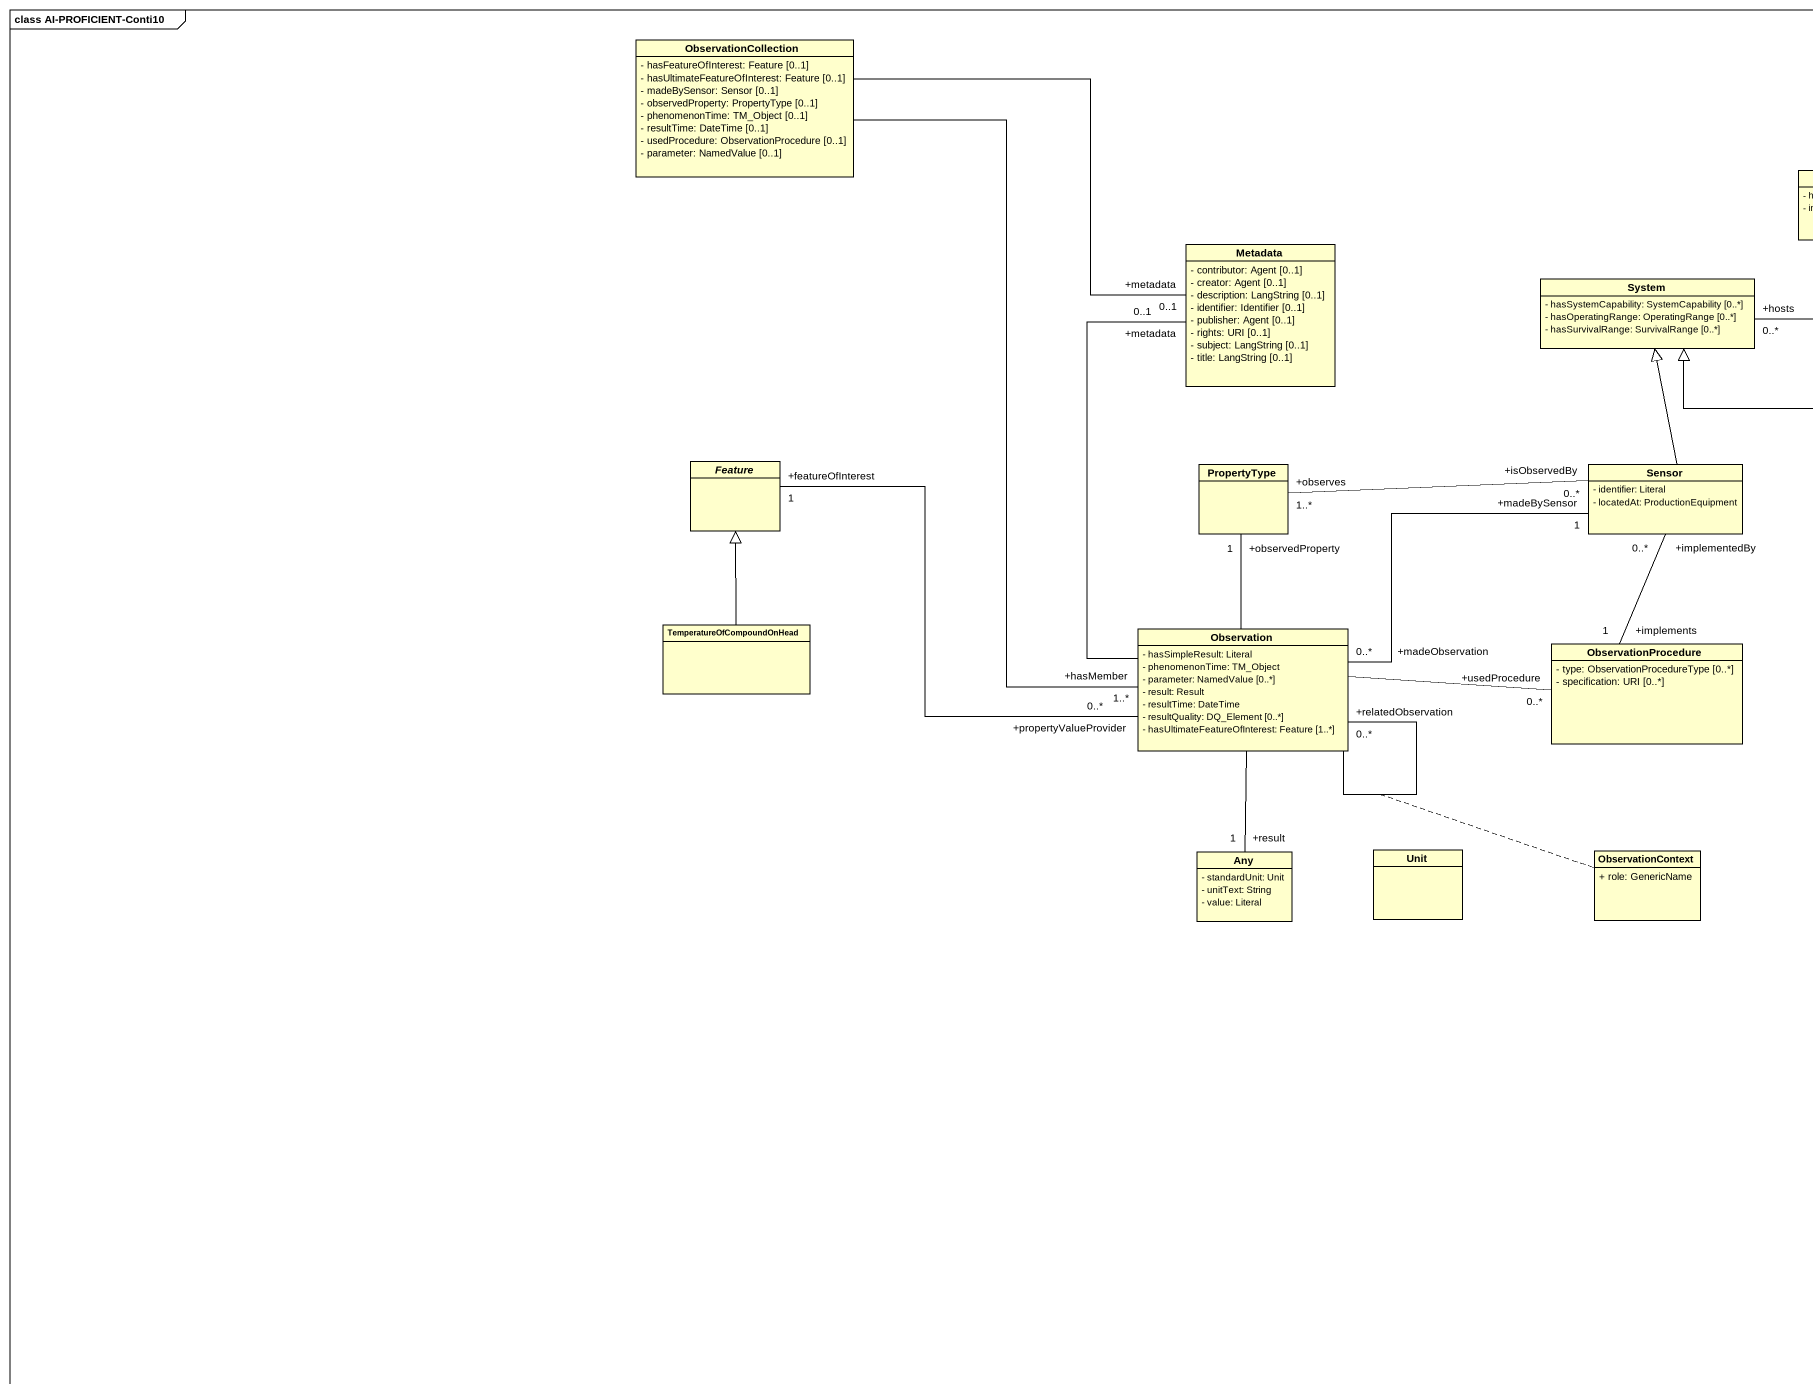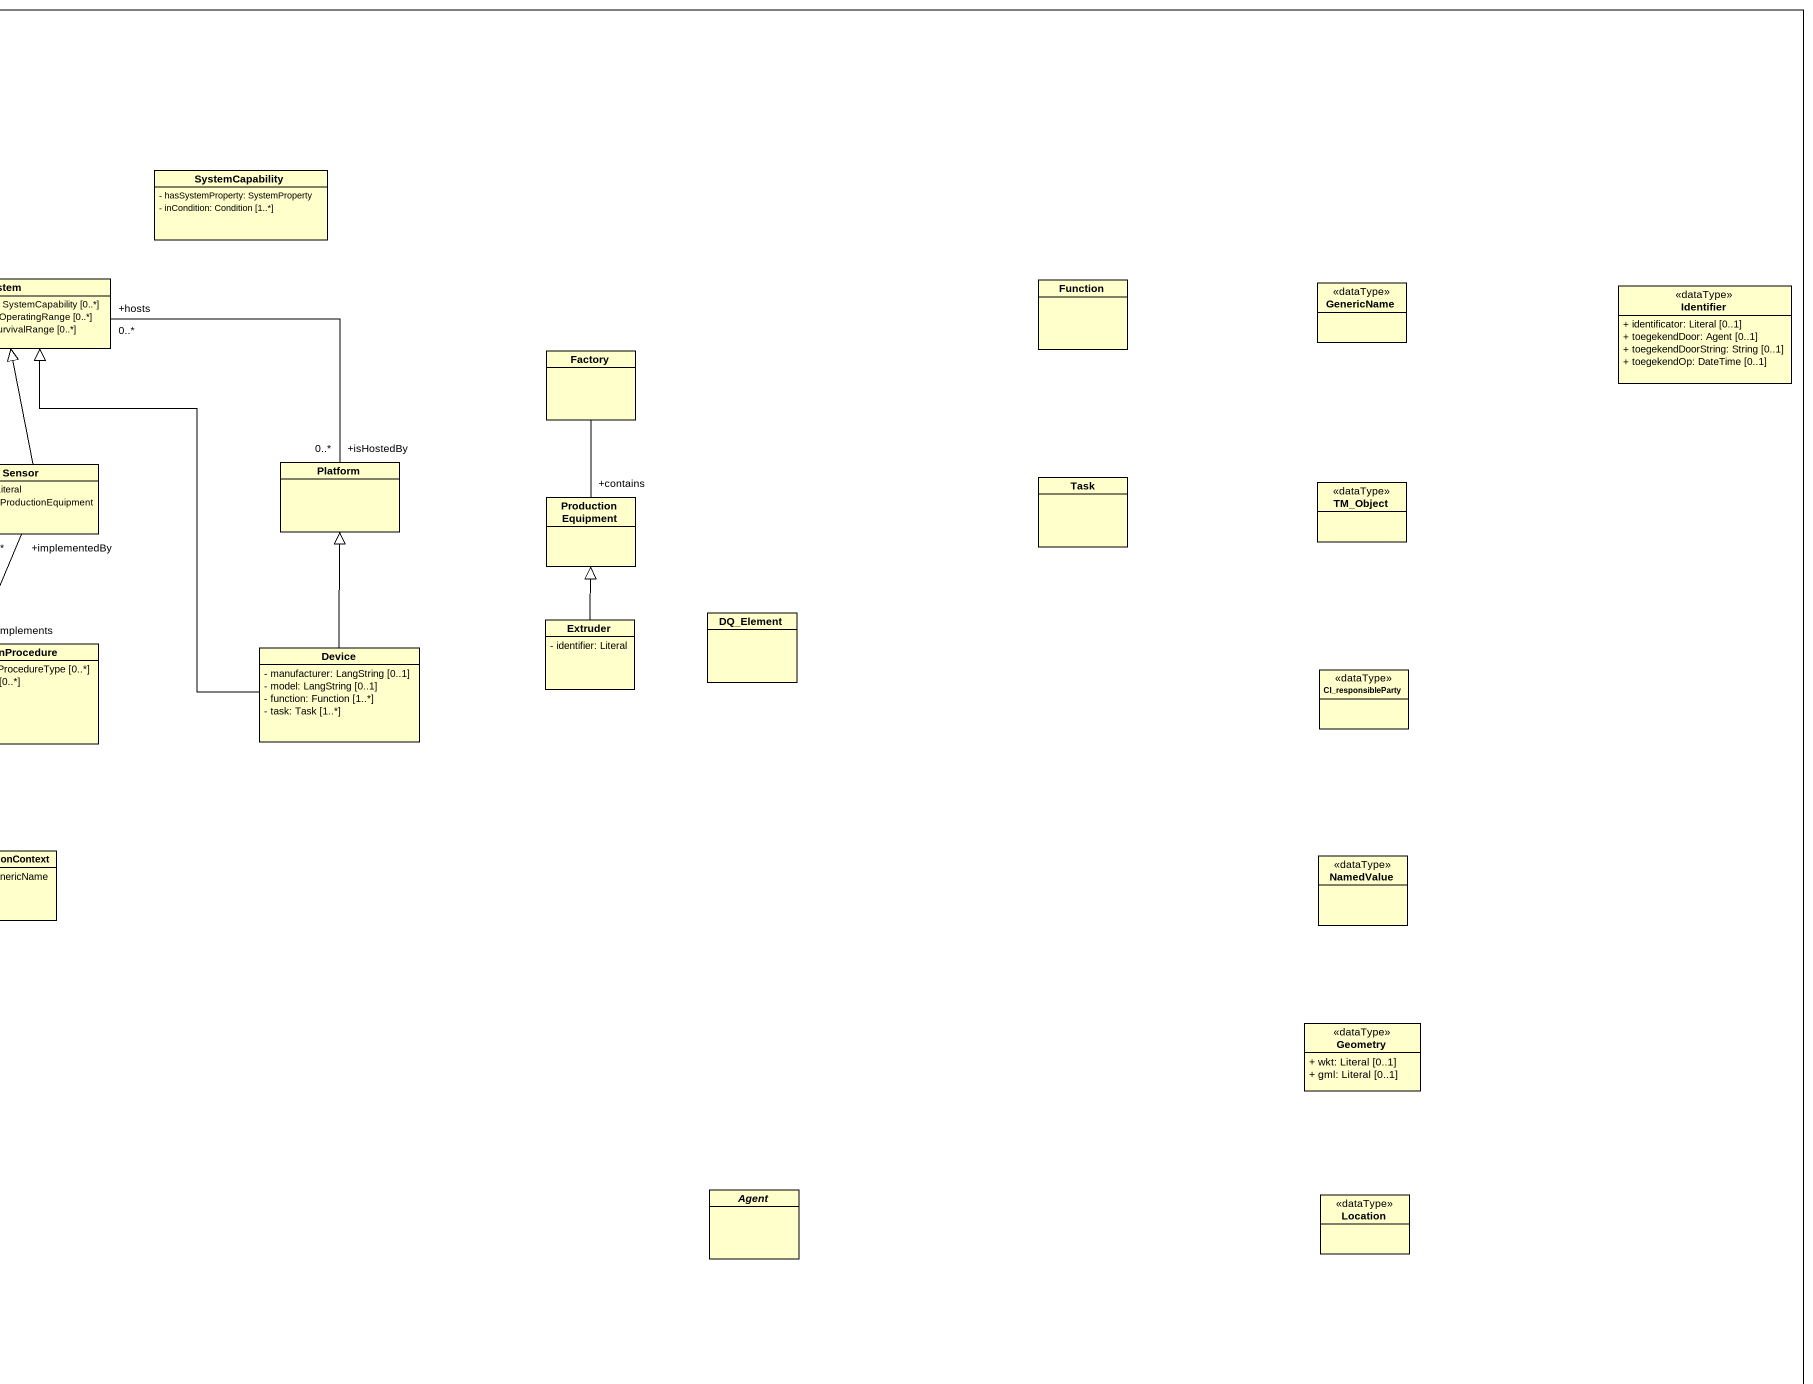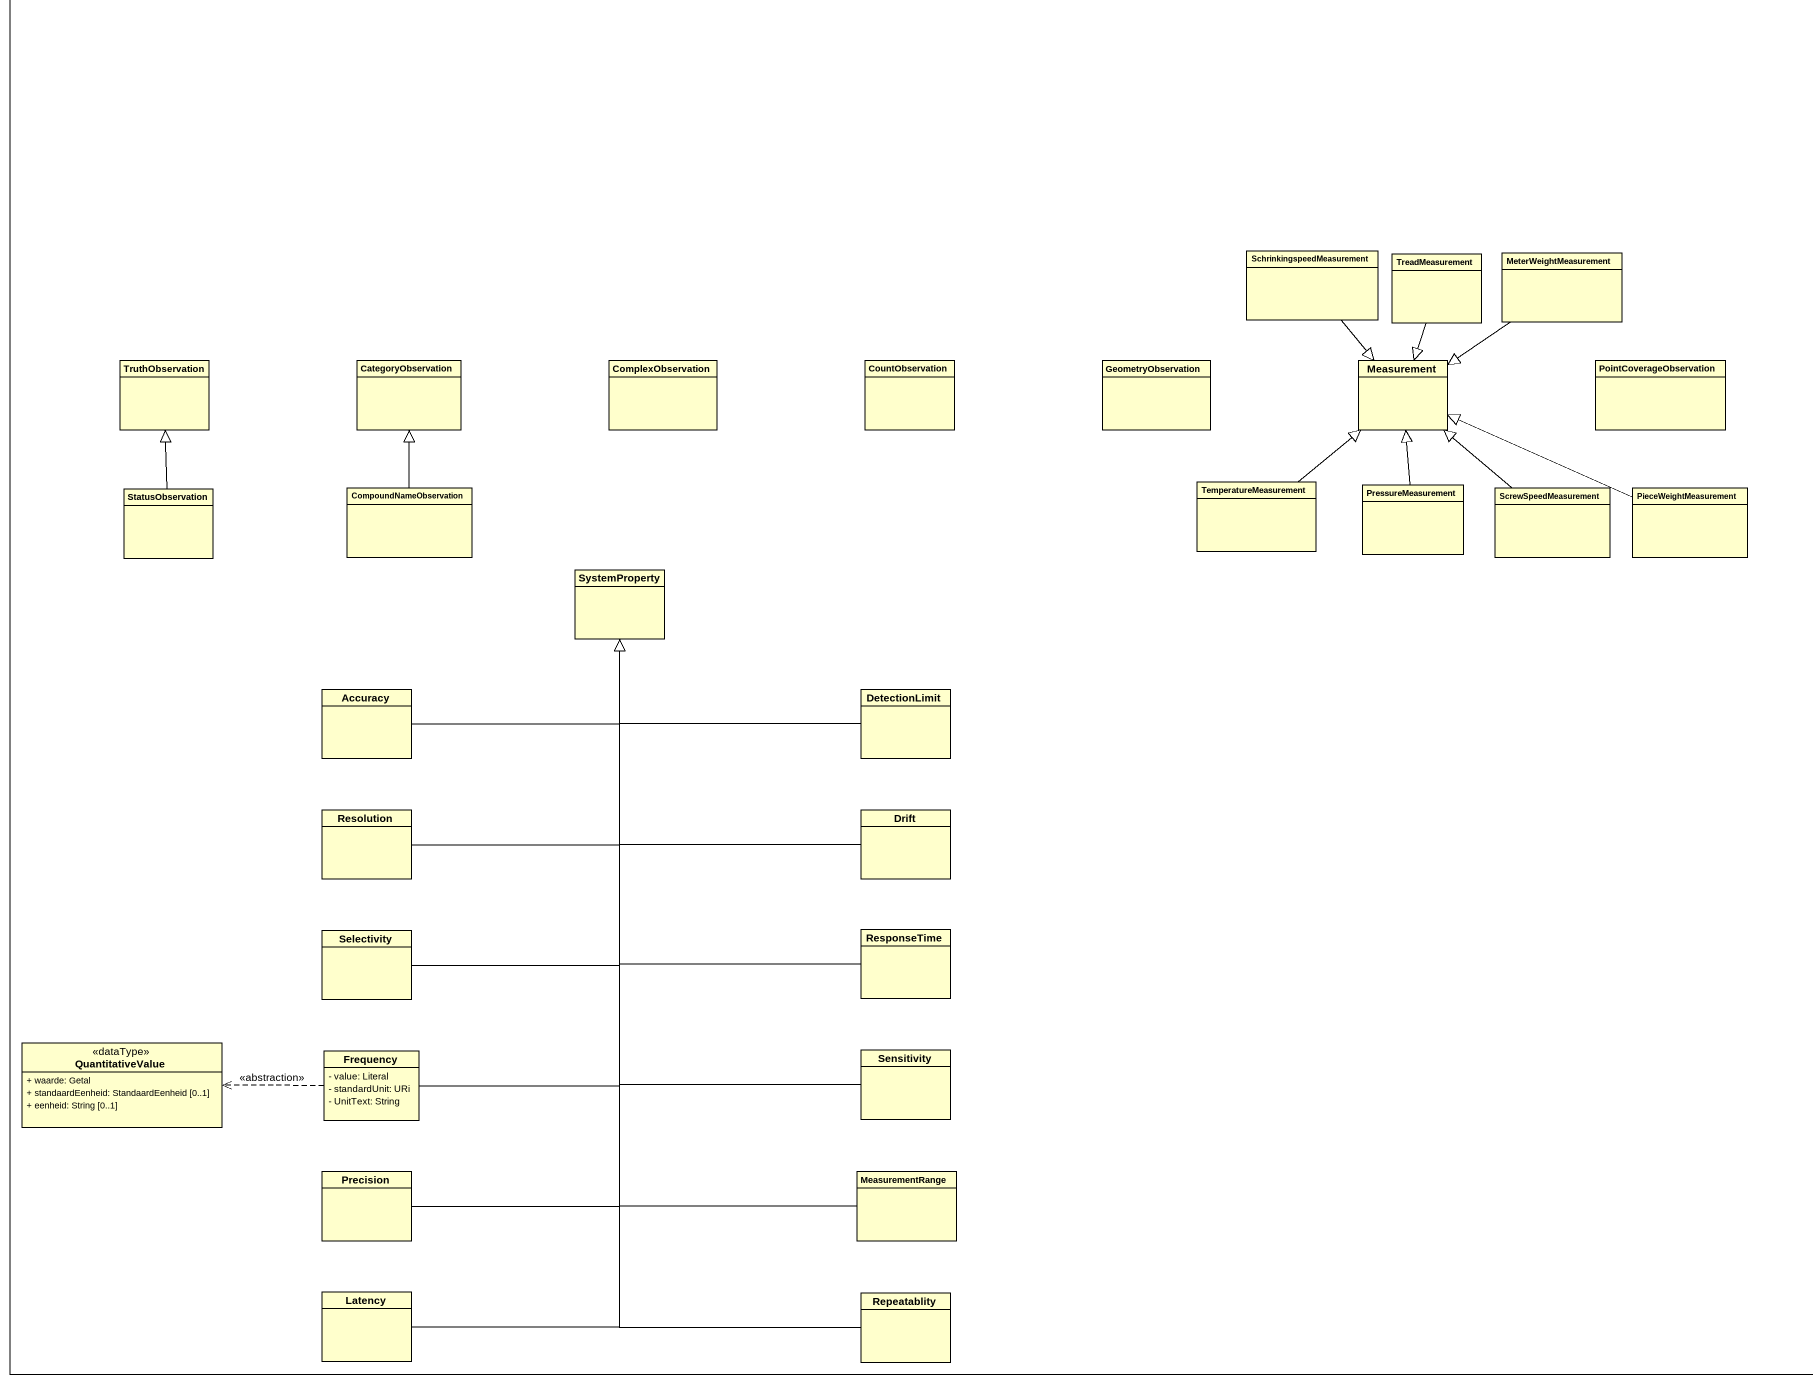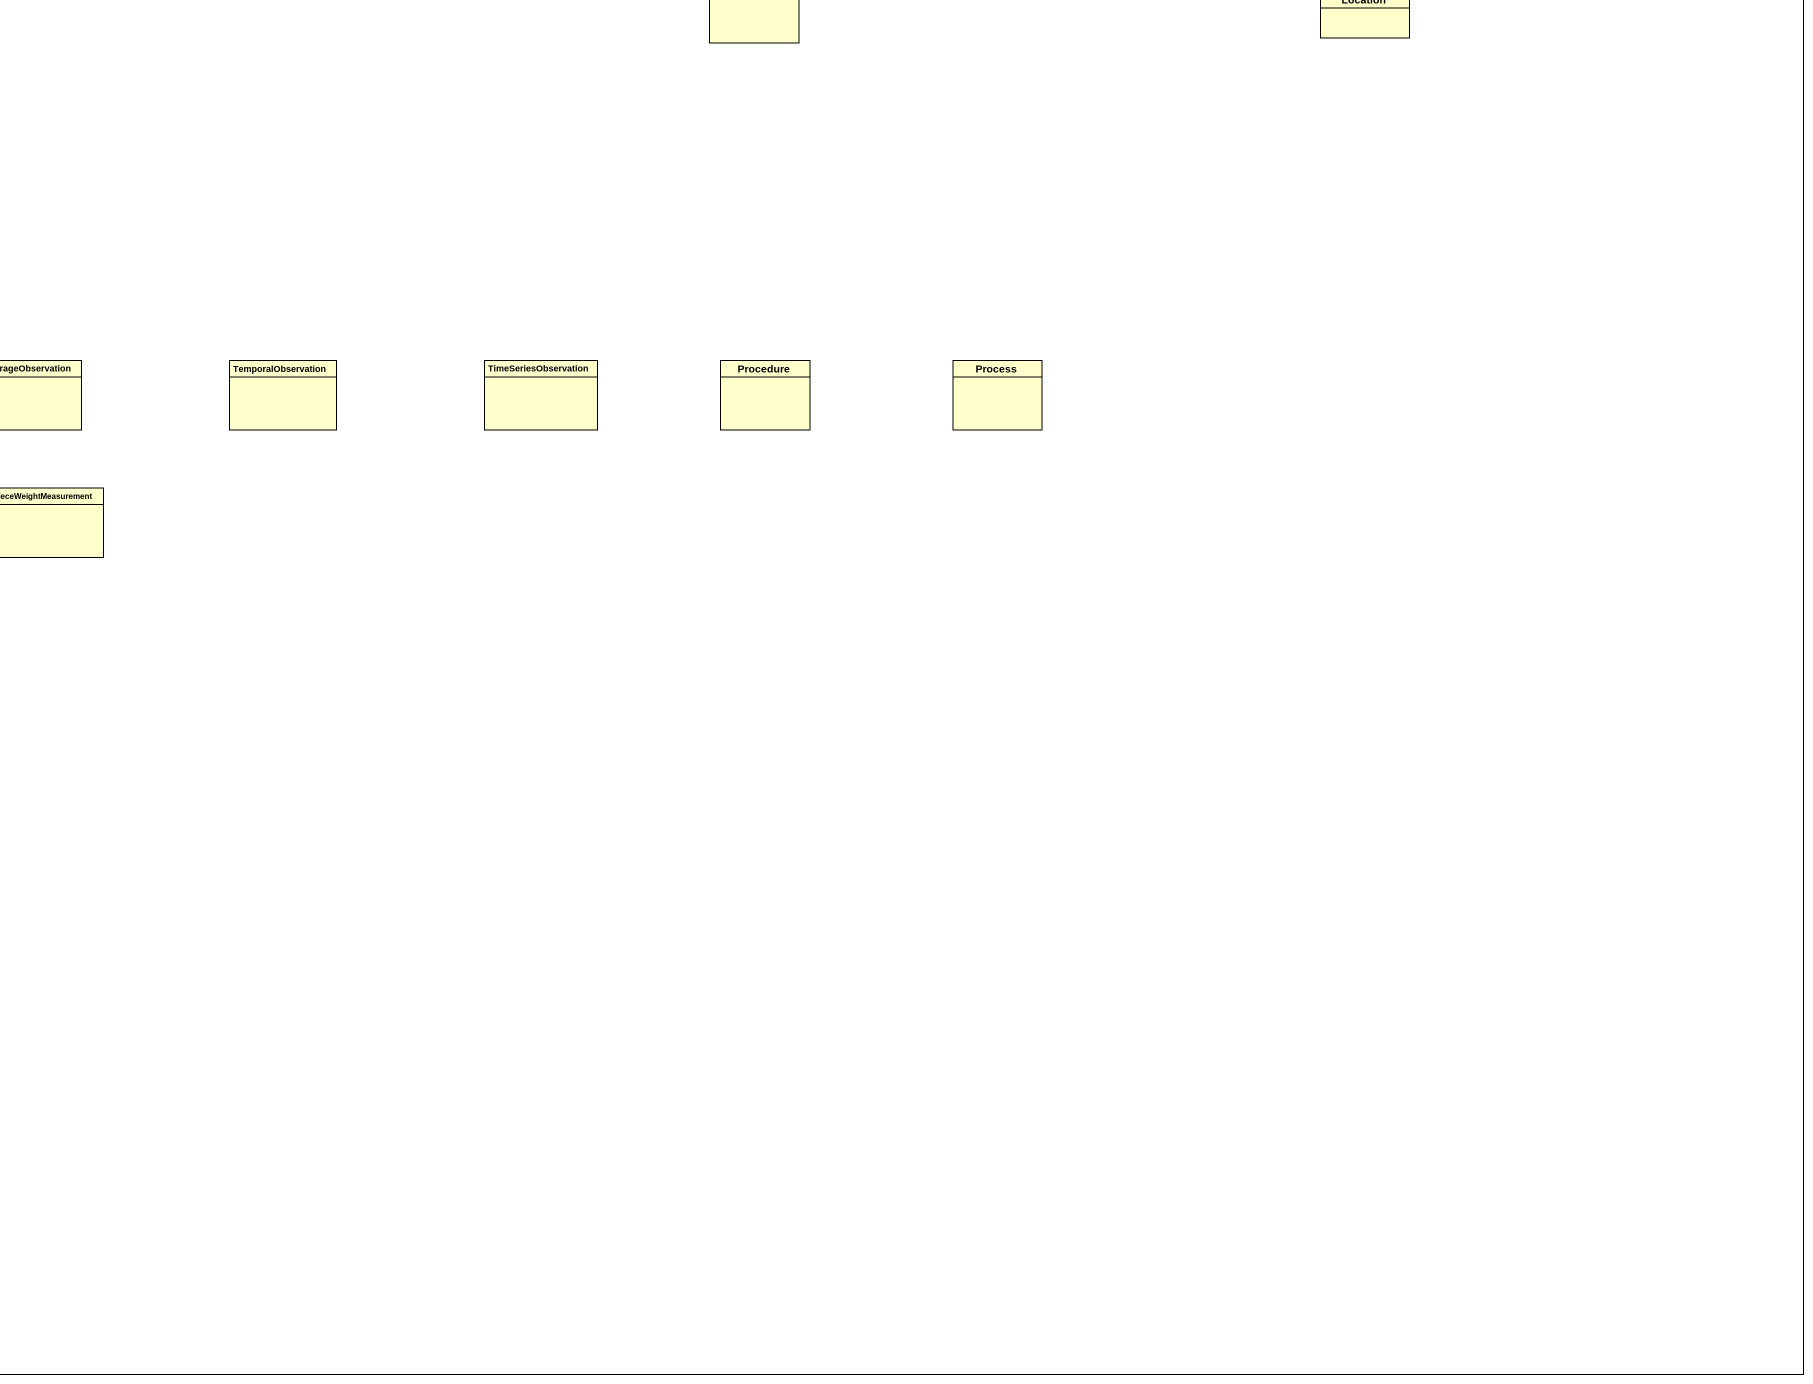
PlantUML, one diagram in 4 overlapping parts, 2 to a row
@startuml
mainframe class AI-PROFICIENT-Conti10
hide circle
hide empty members
skinparam classAttributeIconSize 0
class ObservationCollection {
  - hasFeatureOfInterest: Feature [0..1]
  - hasUltimateFeatureOfInterest: Feature [0..1]
  - madeBySensor: Sensor [0..1]
  - observedProperty: PropertyType [0..1]
  - phenomenonTime: TM_Object [0..1]
  - resultTime: DateTime [0..1]
  - usedProcedure: ObservationProcedure [0..1]
  - parameter: NamedValue [0..1]
}
class SystemCapability {
  - hasSystemProperty: SystemProperty
  - inCondition: Condition [1..*]
}
class Metadata {
  - contributor: Agent [0..1]
  - creator: Agent [0..1]
  - description: LangString [0..1]
  - identifier: Identifier [0..1]
  - publisher: Agent [0..1]
  - rights: URI [0..1]
  - subject: LangString [0..1]
  - title: LangString [0..1]
}
class System {
  - hasSystemCapability: SystemCapability [0..*]
  - hasOperatingRange: OperatingRange [0..*]
  - hasSurvivalRange: SurvivalRange [0..*]
}
class Function
class GenericName <<dataType>>
class Identifier <<dataType>> {
  + identificator: Literal [0..1]
  + toegekendDoor: Agent [0..1]
  + toegekendDoorString: String [0..1]
  + toegekendOp: DateTime [0..1]
}
class Factory
abstract class Feature
class PropertyType
class Sensor {
  - identifier: Literal
  - locatedAt: ProductionEquipment
}
class Platform
class ProductionEquipment
class Task
class TM_Object <<dataType>>
class TemperatureOfCompoundOnHead
class Observation {
  - hasSimpleResult: Literal
  - phenomenonTime: TM_Object
  - parameter: NamedValue [0..*]
  - result: Result
  - resultTime: DateTime
  - resultQuality: DQ_Element [0..*]
  - hasUltimateFeatureOfInterest: Feature [1..*]
}
class ObservationProcedure {
  - type: ObservationProcedureType [0..*]
  - specification: URI [0..*]
}
class Device {
  - manufacturer: LangString [0..1]
  - model: LangString [0..1]
  - function: Function [1..*]
  - task: Task [1..*]
}
class Extruder {
  - identifier: Literal
}
class DQ_Element
class CI_responsibleParty <<dataType>>
class Any {
  - standardUnit: Unit
  - unitText: String
  - value: Literal
}
class Unit
class ObservationContext {
  + role: GenericName
}
class NamedValue <<dataType>>
class Geometry <<dataType>> {
  + wkt: Literal [0..1]
  + gml: Literal [0..1]
}
abstract class "Agent" as Agent_
class Location <<dataType>>
class SchrinkingspeedMeasurement
class TreadMeasurement
class MeterWeightMeasurement
class TruthObservation
class CategoryObservation
class ComplexObservation
class CountObservation
class GeometryObservation
class Measurement
class PointCoverageObservation
class TemporalObservation
class TimeSeriesObservation
class Procedure
class "Process" as Process_
class StatusObservation
class CompoundNameObservation
class TemperatureMeasurement
class PressureMeasurement
class ScrewSpeedMeasurement
class PieceWeightMeasurement
class SystemProperty
class Accuracy
class DetectionLimit
class Resolution
class Drift
class Selectivity
class ResponseTime
class QuantitativeValue <<dataType>> {
  + waarde: Getal
  + standaardEenheid: StandaardEenheid [0..1]
  + eenheid: String [0..1]
}
class Frequency {
  - value: Literal
  - standardUnit: URi
  - UnitText: String
}
class Sensitivity
class Precision
class MeasurementRange
class Latency
class Repeatablity
ObservationCollection -right- "+metadata\n0..1" Metadata
ObservationCollection -- "+hasMember\n1..*" Observation
System "+hosts\n0..*" -right- "+isHostedBy\n0..*" Platform
Factory -- "+contains" ProductionEquipment
Feature "+featureOfInterest\n1" -right- "+propertyValueProvider\n0..*" Observation
Sensor -up-|> System
Sensor "+isObservedBy\n0..*" -left- "+observes\n1..*" PropertyType
Sensor "+implementedBy\n0..*" -- "+implements\n1" ObservationProcedure
TemperatureOfCompoundOnHead -up-|> Feature
Observation -up- "+metadata\n0..1" Metadata
Observation -up- "+observedProperty\n1" PropertyType
Observation "+madeObservation\n0..*" -right- "+madeBySensor\n1" Sensor
Observation -- "+relatedObservation\n0..*" Observation
(Observation, Observation) .. ObservationContext
Observation -right- "+usedProcedure\n0..*" ObservationProcedure
Observation -- "+result\n1" Any
Device -up-|> System
Device -up-|> Platform
Extruder -up-|> ProductionEquipment
SchrinkingspeedMeasurement --|> Measurement
TreadMeasurement --|> Measurement
MeterWeightMeasurement --|> Measurement
StatusObservation -up-|> TruthObservation
CompoundNameObservation -up-|> CategoryObservation
TemperatureMeasurement -up-|> Measurement
PressureMeasurement -up-|> Measurement
ScrewSpeedMeasurement -up-|> Measurement
PieceWeightMeasurement -left-|> Measurement
Accuracy -right-|> SystemProperty
DetectionLimit -left-|> SystemProperty
Resolution -up-|> SystemProperty
Drift -up-|> SystemProperty
Selectivity -up-|> SystemProperty
ResponseTime -up-|> SystemProperty
Frequency -up-|> SystemProperty
Frequency .left.> QuantitativeValue : <<abstraction>>
Sensitivity -up-|> SystemProperty
Precision -up-|> SystemProperty
MeasurementRange -up-|> SystemProperty
Latency -up-|> SystemProperty
Repeatablity -up-|> SystemProperty
@enduml
